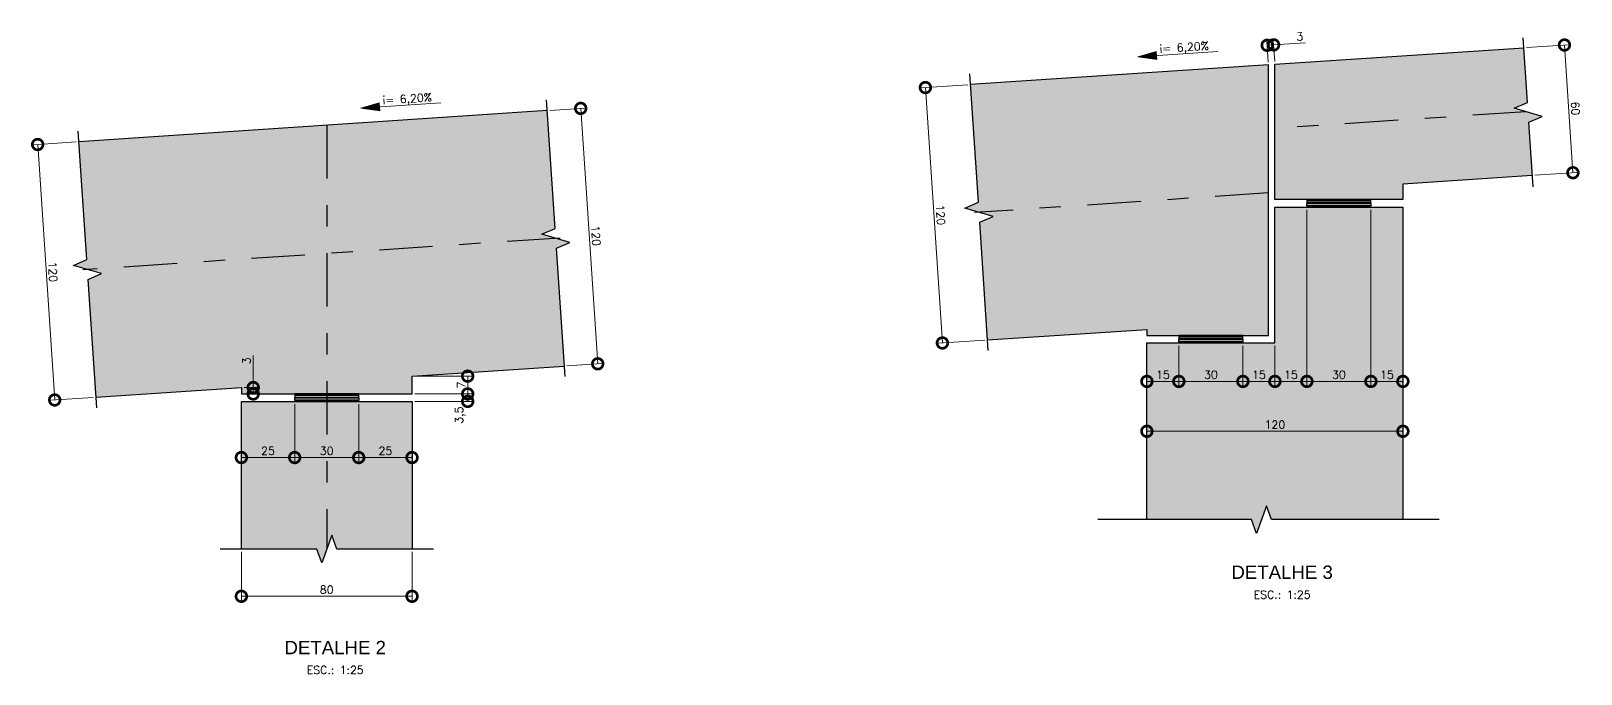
# Model space of a CAD drawing. Header units: metres. Extents: x 21 to 816, y 7 to 635.
# Drawn here: x 384.78 to 392.05, y 504.96 to 507.97 of the extents above; entities that cross this region are included whole.
import ezdxf
from ezdxf.enums import TextEntityAlignment as Align

# ---------------------------------------------------------------- set-up
doc = ezdxf.new("R2010")
doc.units = ezdxf.units.M
doc.header["$MEASUREMENT"] = 0
doc.linetypes.add('DASHDOT', pattern=[1, 0.5, -0.25, 0, -0.25])
for name, color, linetype in [('Projeto_aparelhos-aopio-det', 2, 'Continuous'), ('Projeto_linha-indicativa', 9, 'Continuous'), ('Projeto_solid-concreto', 252, 'Continuous'), ('Projeto_viaduto-det-eixo', 7, 'DASHDOT'), ('Projeto_viaduto-detalhe', 3, 'Continuous')]:
    doc.layers.add(name, color=color, linetype=linetype)
for name, color, linetype, lineweight in [('Projeto_linha-chamada', 8, 'Continuous', 9), ('Projeto_texto-explicativo', 2, 'Continuous', 20), ('Projeto_texto-título', 3, 'Continuous', 35), ('SIN_PLACA-DIMENSÃO', 2, 'Continuous', 5)]:
    doc.layers.add(name, color=color, linetype=linetype, lineweight=lineweight)
doc.styles.add('DIMENSÃO-TEXTO', font='romans.shx')
doc.styles.add('TEXTO-EXPLICATIVO', font='romans.shx')
doc.styles.add('TEXTO-TÍTULO', font='ARIAL.TTF')
doc.dimstyles.new('DIMENSÕES_1-25C', dxfattribs={"dimtxt": 0.0375, "dimasz": 0.1, "dimexe": 0.01875, "dimexo": 0.0125, "dimgap": 0.0125, "dimtad": 1, "dimdec": 0, "dimlfac": 100, "dimzin": 1, "dimtxsty": 'DIMENSÃO-TEXTO', "dimblk": 'DOTSMALL', "dimcen": 0.005, "dimclrd": 8, "dimclre": 8, "dimclrt": 256, "dimadec": 0, "dimazin": 0, "dimtfac": 1, "dimtdec": 0, "dimtmove": 0, "dimatfit": 3, "dimldrblk": 'DOTSMALL', "dimfxl": 0, "dimlwd": 5, "dimlwe": 5, "dimarcsym": 0})

# ---------------------------------------------------------------- blocks, each defined once
blk = doc.blocks.new('_DOTSMALL')
at = {"color": 0, "linetype": 'ByBlock', "const_width": 0.5}
blk.add_lwpolyline([(-0.0625, 0, 1), (0.0625, 0, 1)], format="xyb", close=True, dxfattribs=at)
blk = doc.blocks.new('*D28')
at = {"layer": 'DEFPOINTS', "color": 0}
for p in [(385.7681, 506.3006), (385.8237, 506.3006), (385.7681, 506.2706)]:
    blk.add_point(p, dxfattribs=at)
at = {"layer": 'SIN_PLACA-DIMENSÃO', "color": 8, "lineweight": 5}
for p, q in [((385.8237, 506.3006), (385.8237, 506.4506)), ((385.7806, 506.3006), (385.8425, 506.3006)), ((385.8237, 506.2706), (385.8237, 506.3006)), ((385.7806, 506.2706), (385.8425, 506.2706))]:
    blk.add_line(p, q, dxfattribs=at)
at = {"layer": 'SIN_PLACA-DIMENSÃO', "color": 8, "lineweight": 5, "xscale": 0.1, "yscale": 0.1, "zscale": 0.1}
for p, rotation in [((385.8237, 506.3006), 90), ((385.8237, 506.2706), 270)]:
    blk.add_blockref('_DOTSMALL', p, dxfattribs=dict(at, rotation=rotation))
at = {"layer": 'SIN_PLACA-DIMENSÃO', "insert": (385.7925, 506.4256), "char_height": 0.0375, "attachment_point": 5, "rotation": 90, "style": 'DIMENSÃO-TEXTO'}
blk.add_mtext('3', dxfattribs=at)
blk = doc.blocks.new('*D29')
at = {"layer": 'DEFPOINTS', "color": 0}
for p in [(385.7681, 505.5436), (386.5681, 505.5436), (386.5681, 505.3219)]:
    blk.add_point(p, dxfattribs=at)
at = {"layer": 'SIN_PLACA-DIMENSÃO', "color": 8, "lineweight": 5}
for p, q in [((385.7681, 505.5311), (385.7681, 505.3032)), ((386.5681, 505.5311), (386.5681, 505.3032)), ((385.7681, 505.3219), (386.5681, 505.3219))]:
    blk.add_line(p, q, dxfattribs=at)
at = {"layer": 'SIN_PLACA-DIMENSÃO', "color": 8, "lineweight": 5, "xscale": 0.1, "yscale": 0.1, "zscale": 0.1, "rotation": 180}
blk.add_blockref('_DOTSMALL', (385.7681, 505.3219), dxfattribs=at)
at = {"layer": 'SIN_PLACA-DIMENSÃO', "color": 8, "lineweight": 5, "xscale": 0.1, "yscale": 0.1, "zscale": 0.1}
blk.add_blockref('_DOTSMALL', (386.5681, 505.3219), dxfattribs=at)
at = {"layer": 'SIN_PLACA-DIMENSÃO', "insert": (386.1681, 505.3532), "char_height": 0.0375, "attachment_point": 5, "style": 'DIMENSÃO-TEXTO'}
blk.add_mtext('80', dxfattribs=at)
blk = doc.blocks.new('*D30')
at = {"layer": 'DEFPOINTS', "color": 0}
for p in [(386.0181, 506.2356), (386.3181, 506.2356), (386.0181, 505.9723)]:
    blk.add_point(p, dxfattribs=at)
at = {"layer": 'SIN_PLACA-DIMENSÃO', "color": 8, "lineweight": 5}
for p, q in [((386.0181, 506.2231), (386.0181, 505.9536)), ((386.3181, 506.2231), (386.3181, 505.9536)), ((386.3181, 505.9723), (386.0181, 505.9723))]:
    blk.add_line(p, q, dxfattribs=at)
at = {"layer": 'SIN_PLACA-DIMENSÃO', "color": 8, "lineweight": 5, "xscale": 0.1, "yscale": 0.1, "zscale": 0.1, "rotation": 180}
blk.add_blockref('_DOTSMALL', (386.0181, 505.9723), dxfattribs=at)
at = {"layer": 'SIN_PLACA-DIMENSÃO', "color": 8, "lineweight": 5, "xscale": 0.1, "yscale": 0.1, "zscale": 0.1}
blk.add_blockref('_DOTSMALL', (386.3181, 505.9723), dxfattribs=at)
at = {"layer": 'SIN_PLACA-DIMENSÃO', "insert": (386.1681, 506.0036), "char_height": 0.0375, "attachment_point": 5, "style": 'DIMENSÃO-TEXTO'}
blk.add_mtext('30', dxfattribs=at)
blk = doc.blocks.new('*D31')
at = {"layer": 'DEFPOINTS', "color": 0}
for p in [(386.0181, 506.2356), (385.7681, 505.9723), (385.7681, 505.9723)]:
    blk.add_point(p, dxfattribs=at)
at = {"layer": 'SIN_PLACA-DIMENSÃO', "color": 8, "lineweight": 5}
for p, q in [((386.0181, 506.2231), (386.0181, 505.9536)), ((385.7681, 505.9848), (385.7681, 505.9911)), ((386.0181, 505.9723), (385.7681, 505.9723))]:
    blk.add_line(p, q, dxfattribs=at)
at = {"layer": 'SIN_PLACA-DIMENSÃO', "color": 8, "lineweight": 5, "xscale": 0.1, "yscale": 0.1, "zscale": 0.1, "rotation": 180}
blk.add_blockref('_DOTSMALL', (385.7681, 505.9723), dxfattribs=at)
at = {"layer": 'SIN_PLACA-DIMENSÃO', "color": 8, "lineweight": 5, "xscale": 0.1, "yscale": 0.1, "zscale": 0.1}
blk.add_blockref('_DOTSMALL', (386.0181, 505.9723), dxfattribs=at)
at = {"layer": 'SIN_PLACA-DIMENSÃO', "insert": (385.8931, 506.0036), "char_height": 0.0375, "attachment_point": 5, "style": 'DIMENSÃO-TEXTO'}
blk.add_mtext('25', dxfattribs=at)
blk = doc.blocks.new('*D32')
at = {"layer": 'DEFPOINTS', "color": 0}
for p in [(386.3181, 505.9723), (386.5681, 505.9723), (386.5681, 505.9723)]:
    blk.add_point(p, dxfattribs=at)
at = {"layer": 'SIN_PLACA-DIMENSÃO', "color": 8, "lineweight": 5}
for p, q in [((386.3181, 505.9848), (386.3181, 505.9911)), ((386.3181, 505.9723), (386.5681, 505.9723)), ((386.5681, 505.9848), (386.5681, 505.9911))]:
    blk.add_line(p, q, dxfattribs=at)
at = {"layer": 'SIN_PLACA-DIMENSÃO', "color": 8, "lineweight": 5, "xscale": 0.1, "yscale": 0.1, "zscale": 0.1, "rotation": 180}
blk.add_blockref('_DOTSMALL', (386.3181, 505.9723), dxfattribs=at)
at = {"layer": 'SIN_PLACA-DIMENSÃO', "color": 8, "lineweight": 5, "xscale": 0.1, "yscale": 0.1, "zscale": 0.1}
blk.add_blockref('_DOTSMALL', (386.5681, 505.9723), dxfattribs=at)
at = {"layer": 'SIN_PLACA-DIMENSÃO', "insert": (386.4431, 506.0036), "char_height": 0.0375, "attachment_point": 5, "style": 'DIMENSÃO-TEXTO'}
blk.add_mtext('25', dxfattribs=at)
blk = doc.blocks.new('*D33')
at = {"layer": 'DEFPOINTS', "color": 0}
for p in [(386.5681, 506.3539), (386.8289, 506.3539), (386.5681, 506.2706)]:
    blk.add_point(p, dxfattribs=at)
at = {"layer": 'SIN_PLACA-DIMENSÃO', "color": 8, "lineweight": 5}
for p, q in [((386.5806, 506.3539), (386.8477, 506.3539)), ((386.8289, 506.2706), (386.8289, 506.3539)), ((386.5806, 506.2706), (386.8477, 506.2706))]:
    blk.add_line(p, q, dxfattribs=at)
at = {"layer": 'SIN_PLACA-DIMENSÃO', "color": 8, "lineweight": 5, "xscale": 0.1, "yscale": 0.1, "zscale": 0.1}
for p, rotation in [((386.8289, 506.3539), 90), ((386.8289, 506.2706), 270)]:
    blk.add_blockref('_DOTSMALL', p, dxfattribs=dict(at, rotation=rotation))
at = {"layer": 'SIN_PLACA-DIMENSÃO', "insert": (386.7977, 506.3122), "char_height": 0.0375, "attachment_point": 5, "rotation": 90, "style": 'DIMENSÃO-TEXTO'}
blk.add_mtext('7', dxfattribs=at)
blk = doc.blocks.new('*D34')
at = {"layer": 'DEFPOINTS', "color": 0}
for p in [(386.5681, 506.2706), (386.5681, 506.2356), (386.8289, 506.2356)]:
    blk.add_point(p, dxfattribs=at)
at = {"layer": 'SIN_PLACA-DIMENSÃO', "color": 8, "lineweight": 5}
for p, q in [((386.5806, 506.2706), (386.8477, 506.2706)), ((386.5806, 506.2356), (386.8477, 506.2356)), ((386.8289, 506.2706), (386.8289, 506.2356))]:
    blk.add_line(p, q, dxfattribs=at)
at = {"layer": 'SIN_PLACA-DIMENSÃO', "color": 8, "lineweight": 5, "xscale": 0.1, "yscale": 0.1, "zscale": 0.1}
for p, rotation in [((386.8289, 506.2706), 90), ((386.8289, 506.2356), 270)]:
    blk.add_blockref('_DOTSMALL', p, dxfattribs=dict(at, rotation=rotation))
at = {"layer": 'SIN_PLACA-DIMENSÃO', "insert": (386.7941, 506.1712), "char_height": 0.0375, "attachment_point": 5, "rotation": 90, "style": 'DIMENSÃO-TEXTO'}
blk.add_mtext('3,5', dxfattribs=at)
blk = doc.blocks.new('*D35')
at = {"layer": 'DEFPOINTS', "color": 0}
for p in [(387.3587, 507.6091), (387.202, 507.5987), (387.2817, 506.4014)]:
    blk.add_point(p, dxfattribs=at)
at = {"layer": 'SIN_PLACA-DIMENSÃO', "color": 8, "lineweight": 5}
for p, q in [((387.2145, 507.5995), (387.3774, 507.6104)), ((387.4384, 506.4118), (387.3587, 507.6091)), ((387.2942, 506.4022), (387.4571, 506.413))]:
    blk.add_line(p, q, dxfattribs=at)
at = {"layer": 'SIN_PLACA-DIMENSÃO', "color": 8, "lineweight": 5, "xscale": 0.1, "yscale": 0.1, "zscale": 0.1}
for p, rotation in [((387.3587, 507.6091), 93.80882002326338), ((387.4384, 506.4118), 273.8088200232634)]:
    blk.add_blockref('_DOTSMALL', p, dxfattribs=dict(at, rotation=rotation))
at = {"layer": 'SIN_PLACA-DIMENSÃO', "insert": (387.4297, 507.0125), "char_height": 0.0375, "attachment_point": 5, "rotation": 273.80882, "style": 'DIMENSÃO-TEXTO'}
blk.add_mtext('120', dxfattribs=at)
blk = doc.blocks.new('*D36')
at = {"layer": 'DEFPOINTS', "color": 0}
for p in [(389.1856, 507.7208), (389.2653, 506.5235), (389.0538, 506.5094)]:
    blk.add_point(p, dxfattribs=at)
at = {"layer": 'SIN_PLACA-DIMENSÃO', "color": 8, "lineweight": 5}
for p, q in [((389.1732, 507.72), (388.9554, 507.7055)), ((388.9741, 507.7067), (389.0538, 506.5094)), ((389.2529, 506.5226), (389.0351, 506.5081))]:
    blk.add_line(p, q, dxfattribs=at)
at = {"layer": 'SIN_PLACA-DIMENSÃO', "color": 8, "lineweight": 5, "xscale": 0.1, "yscale": 0.1, "zscale": 0.1}
for p, rotation in [((388.9741, 507.7067), 93.80882002326571), ((389.0538, 506.5094), 273.8088200232658)]:
    blk.add_blockref('_DOTSMALL', p, dxfattribs=dict(at, rotation=rotation))
at = {"layer": 'SIN_PLACA-DIMENSÃO', "insert": (389.0451, 507.1101), "char_height": 0.0375, "attachment_point": 5, "rotation": 273.80882, "style": 'DIMENSÃO-TEXTO'}
blk.add_mtext('120', dxfattribs=at)
blk = doc.blocks.new('*D38')
at = {"layer": 'DEFPOINTS', "color": 0}
for p in [(384.8134, 507.4397), (385.007, 507.4526), (385.0867, 506.2552)]:
    blk.add_point(p, dxfattribs=at)
at = {"layer": 'SIN_PLACA-DIMENSÃO', "color": 8, "lineweight": 5}
for p, q in [((384.9945, 507.4518), (384.7947, 507.4384)), ((384.8931, 506.2423), (384.8134, 507.4397)), ((385.0742, 506.2544), (384.8744, 506.2411))]:
    blk.add_line(p, q, dxfattribs=at)
at = {"layer": 'SIN_PLACA-DIMENSÃO', "color": 8, "lineweight": 5, "xscale": 0.1, "yscale": 0.1, "zscale": 0.1}
for p, rotation in [((384.8134, 507.4397), 93.80882002326318), ((384.8931, 506.2423), 273.8088200232631)]:
    blk.add_blockref('_DOTSMALL', p, dxfattribs=dict(at, rotation=rotation))
at = {"layer": 'SIN_PLACA-DIMENSÃO', "insert": (384.8844, 506.8431), "char_height": 0.0375, "attachment_point": 5, "rotation": 273.80882, "style": 'DIMENSÃO-TEXTO'}
blk.add_mtext('120', dxfattribs=at)
blk = doc.blocks.new('*D39')
at = {"layer": 'DEFPOINTS', "color": 0}
for p in [(390.1623, 506.5094), (390.4623, 506.5094), (390.1623, 506.3292)]:
    blk.add_point(p, dxfattribs=at)
at = {"layer": 'SIN_PLACA-DIMENSÃO', "color": 8, "lineweight": 5}
for p, q in [((390.1623, 506.4969), (390.1623, 506.3105)), ((390.4623, 506.4969), (390.4623, 506.3105)), ((390.4623, 506.3292), (390.1623, 506.3292))]:
    blk.add_line(p, q, dxfattribs=at)
at = {"layer": 'SIN_PLACA-DIMENSÃO', "color": 8, "lineweight": 5, "xscale": 0.1, "yscale": 0.1, "zscale": 0.1, "rotation": 180}
blk.add_blockref('_DOTSMALL', (390.1623, 506.3292), dxfattribs=at)
at = {"layer": 'SIN_PLACA-DIMENSÃO', "color": 8, "lineweight": 5, "xscale": 0.1, "yscale": 0.1, "zscale": 0.1}
blk.add_blockref('_DOTSMALL', (390.4623, 506.3292), dxfattribs=at)
at = {"layer": 'SIN_PLACA-DIMENSÃO', "insert": (390.3123, 506.3605), "char_height": 0.0375, "attachment_point": 5, "style": 'DIMENSÃO-TEXTO'}
blk.add_mtext('30', dxfattribs=at)
blk = doc.blocks.new('*D40')
at = {"layer": 'DEFPOINTS', "color": 0}
for p in [(390.1623, 506.5094), (390.0123, 506.3292), (390.0123, 506.3292)]:
    blk.add_point(p, dxfattribs=at)
at = {"layer": 'SIN_PLACA-DIMENSÃO', "color": 8, "lineweight": 5}
for p, q in [((390.1623, 506.4969), (390.1623, 506.3105)), ((390.1623, 506.3292), (390.0123, 506.3292)), ((390.0123, 506.3167), (390.0123, 506.3105))]:
    blk.add_line(p, q, dxfattribs=at)
at = {"layer": 'SIN_PLACA-DIMENSÃO', "color": 8, "lineweight": 5, "xscale": 0.1, "yscale": 0.1, "zscale": 0.1, "rotation": 180}
blk.add_blockref('_DOTSMALL', (390.0123, 506.3292), dxfattribs=at)
at = {"layer": 'SIN_PLACA-DIMENSÃO', "color": 8, "lineweight": 5, "xscale": 0.1, "yscale": 0.1, "zscale": 0.1}
blk.add_blockref('_DOTSMALL', (390.1623, 506.3292), dxfattribs=at)
at = {"layer": 'SIN_PLACA-DIMENSÃO', "insert": (390.0873, 506.3605), "char_height": 0.0375, "attachment_point": 5, "style": 'DIMENSÃO-TEXTO'}
blk.add_mtext('15', dxfattribs=at)
blk = doc.blocks.new('*D41')
at = {"layer": 'DEFPOINTS', "color": 0}
for p in [(390.4623, 506.5094), (390.6123, 506.5094), (390.6123, 506.3292)]:
    blk.add_point(p, dxfattribs=at)
at = {"layer": 'SIN_PLACA-DIMENSÃO', "color": 8, "lineweight": 5}
for p, q in [((390.4623, 506.4969), (390.4623, 506.3105)), ((390.6123, 506.4969), (390.6123, 506.3105)), ((390.4623, 506.3292), (390.6123, 506.3292))]:
    blk.add_line(p, q, dxfattribs=at)
at = {"layer": 'SIN_PLACA-DIMENSÃO', "color": 8, "lineweight": 5, "xscale": 0.1, "yscale": 0.1, "zscale": 0.1, "rotation": 180}
blk.add_blockref('_DOTSMALL', (390.4623, 506.3292), dxfattribs=at)
at = {"layer": 'SIN_PLACA-DIMENSÃO', "color": 8, "lineweight": 5, "xscale": 0.1, "yscale": 0.1, "zscale": 0.1}
blk.add_blockref('_DOTSMALL', (390.6123, 506.3292), dxfattribs=at)
at = {"layer": 'SIN_PLACA-DIMENSÃO', "insert": (390.5373, 506.3605), "char_height": 0.0375, "attachment_point": 5, "style": 'DIMENSÃO-TEXTO'}
blk.add_mtext('15', dxfattribs=at)
blk = doc.blocks.new('*D42')
at = {"layer": 'DEFPOINTS', "color": 0}
for p in [(390.6062, 507.9068), (390.5823, 507.8138), (390.6123, 507.8158)]:
    blk.add_point(p, dxfattribs=at)
at = {"layer": 'SIN_PLACA-DIMENSÃO', "color": 8, "lineweight": 5}
for p, q in [((390.5815, 507.8263), (390.575, 507.9236)), ((390.5762, 507.9048), (390.6062, 507.9068)), ((390.6115, 507.8283), (390.605, 507.9255)), ((390.6062, 507.9068), (390.7559, 507.9168))]:
    blk.add_line(p, q, dxfattribs=at)
at = {"layer": 'SIN_PLACA-DIMENSÃO', "color": 8, "lineweight": 5, "xscale": 0.1, "yscale": 0.1, "zscale": 0.1}
for p, rotation in [((390.5762, 507.9048), 183.8088200231358), ((390.6062, 507.9068), 3.808820023135846)]:
    blk.add_blockref('_DOTSMALL', p, dxfattribs=dict(at, rotation=rotation))
at = {"layer": 'SIN_PLACA-DIMENSÃO', "insert": (390.7289, 507.9463), "char_height": 0.0375, "attachment_point": 5, "rotation": 3.80882, "style": 'DIMENSÃO-TEXTO'}
blk.add_mtext('3', dxfattribs=at)
blk = doc.blocks.new('*D43')
at = {"layer": 'DEFPOINTS', "color": 0}
for p in [(390.7623, 507.1468), (390.6123, 506.5094), (390.7623, 506.3292)]:
    blk.add_point(p, dxfattribs=at)
at = {"layer": 'SIN_PLACA-DIMENSÃO', "color": 8, "lineweight": 5}
for p, q in [((390.7623, 507.1343), (390.7623, 506.3105)), ((390.6123, 506.4969), (390.6123, 506.3105)), ((390.6123, 506.3292), (390.7623, 506.3292))]:
    blk.add_line(p, q, dxfattribs=at)
at = {"layer": 'SIN_PLACA-DIMENSÃO', "color": 8, "lineweight": 5, "xscale": 0.1, "yscale": 0.1, "zscale": 0.1, "rotation": 180}
blk.add_blockref('_DOTSMALL', (390.6123, 506.3292), dxfattribs=at)
at = {"layer": 'SIN_PLACA-DIMENSÃO', "color": 8, "lineweight": 5, "xscale": 0.1, "yscale": 0.1, "zscale": 0.1}
blk.add_blockref('_DOTSMALL', (390.7623, 506.3292), dxfattribs=at)
at = {"layer": 'SIN_PLACA-DIMENSÃO', "insert": (390.6873, 506.3605), "char_height": 0.0375, "attachment_point": 5, "style": 'DIMENSÃO-TEXTO'}
blk.add_mtext('15', dxfattribs=at)
blk = doc.blocks.new('*D44')
at = {"layer": 'DEFPOINTS', "color": 0}
for p in [(390.7623, 507.1468), (391.0623, 507.1468), (391.0623, 506.3292)]:
    blk.add_point(p, dxfattribs=at)
at = {"layer": 'SIN_PLACA-DIMENSÃO', "color": 8, "lineweight": 5}
for p, q in [((390.7623, 507.1343), (390.7623, 506.3105)), ((391.0623, 507.1343), (391.0623, 506.3105)), ((390.7623, 506.3292), (391.0623, 506.3292))]:
    blk.add_line(p, q, dxfattribs=at)
at = {"layer": 'SIN_PLACA-DIMENSÃO', "color": 8, "lineweight": 5, "xscale": 0.1, "yscale": 0.1, "zscale": 0.1, "rotation": 180}
blk.add_blockref('_DOTSMALL', (390.7623, 506.3292), dxfattribs=at)
at = {"layer": 'SIN_PLACA-DIMENSÃO', "color": 8, "lineweight": 5, "xscale": 0.1, "yscale": 0.1, "zscale": 0.1}
blk.add_blockref('_DOTSMALL', (391.0623, 506.3292), dxfattribs=at)
at = {"layer": 'SIN_PLACA-DIMENSÃO', "insert": (390.9123, 506.3605), "char_height": 0.0375, "attachment_point": 5, "style": 'DIMENSÃO-TEXTO'}
blk.add_mtext('30', dxfattribs=at)
blk = doc.blocks.new('*D45')
at = {"layer": 'DEFPOINTS', "color": 0}
for p in [(391.0623, 507.1468), (391.2123, 506.3292), (391.2123, 506.3292)]:
    blk.add_point(p, dxfattribs=at)
at = {"layer": 'SIN_PLACA-DIMENSÃO', "color": 8, "lineweight": 5}
for p, q in [((391.0623, 507.1343), (391.0623, 506.3105)), ((391.0623, 506.3292), (391.2123, 506.3292)), ((391.2123, 506.3417), (391.2123, 506.348))]:
    blk.add_line(p, q, dxfattribs=at)
at = {"layer": 'SIN_PLACA-DIMENSÃO', "color": 8, "lineweight": 5, "xscale": 0.1, "yscale": 0.1, "zscale": 0.1, "rotation": 180}
blk.add_blockref('_DOTSMALL', (391.0623, 506.3292), dxfattribs=at)
at = {"layer": 'SIN_PLACA-DIMENSÃO', "color": 8, "lineweight": 5, "xscale": 0.1, "yscale": 0.1, "zscale": 0.1}
blk.add_blockref('_DOTSMALL', (391.2123, 506.3292), dxfattribs=at)
at = {"layer": 'SIN_PLACA-DIMENSÃO', "insert": (391.1373, 506.3605), "char_height": 0.0375, "attachment_point": 5, "style": 'DIMENSÃO-TEXTO'}
blk.add_mtext('15', dxfattribs=at)
blk = doc.blocks.new('*D46')
at = {"layer": 'DEFPOINTS', "color": 0}
for p in [(390.0123, 506.0955), (391.2123, 506.0955), (391.2123, 506.0955)]:
    blk.add_point(p, dxfattribs=at)
at = {"layer": 'SIN_PLACA-DIMENSÃO', "color": 8, "lineweight": 5}
for p, q in [((390.0123, 506.0955), (391.2123, 506.0955)), ((390.0123, 506.083), (390.0123, 506.0767)), ((391.2123, 506.108), (391.2123, 506.1142))]:
    blk.add_line(p, q, dxfattribs=at)
at = {"layer": 'SIN_PLACA-DIMENSÃO', "color": 8, "lineweight": 5, "xscale": 0.1, "yscale": 0.1, "zscale": 0.1, "rotation": 180}
blk.add_blockref('_DOTSMALL', (390.0123, 506.0955), dxfattribs=at)
at = {"layer": 'SIN_PLACA-DIMENSÃO', "color": 8, "lineweight": 5, "xscale": 0.1, "yscale": 0.1, "zscale": 0.1}
blk.add_blockref('_DOTSMALL', (391.2123, 506.0955), dxfattribs=at)
at = {"layer": 'SIN_PLACA-DIMENSÃO', "insert": (390.6123, 506.1267), "char_height": 0.0375, "attachment_point": 5, "style": 'DIMENSÃO-TEXTO'}
blk.add_mtext('120', dxfattribs=at)
blk = doc.blocks.new('*D47')
at = {"layer": 'DEFPOINTS', "color": 0}
for p in [(391.7788, 507.8934), (391.9695, 507.9061), (391.8186, 507.2948)]:
    blk.add_point(p, dxfattribs=at)
at = {"layer": 'SIN_PLACA-DIMENSÃO', "color": 8, "lineweight": 5}
for p, q in [((391.7912, 507.8943), (391.9882, 507.9074)), ((392.0094, 507.3075), (391.9695, 507.9061)), ((391.8311, 507.2956), (392.0281, 507.3087))]:
    blk.add_line(p, q, dxfattribs=at)
at = {"layer": 'SIN_PLACA-DIMENSÃO', "color": 8, "lineweight": 5, "xscale": 0.1, "yscale": 0.1, "zscale": 0.1}
for p, rotation in [((391.9695, 507.9061), 93.80882002600775), ((392.0094, 507.3075), 273.8088200260078)]:
    blk.add_blockref('_DOTSMALL', p, dxfattribs=dict(at, rotation=rotation))
at = {"layer": 'SIN_PLACA-DIMENSÃO', "insert": (392.0206, 507.6089), "char_height": 0.0375, "attachment_point": 5, "rotation": 273.80882, "style": 'DIMENSÃO-TEXTO'}
blk.add_mtext('60', dxfattribs=at)

msp = doc.modelspace()

# ---------------------------------------------------------------- hatches: boundary and pattern name
at = {"layer": 'Projeto_linha-chamada'}
for points in [[(390.0562, 507.8758), (389.9699, 507.8513), (390.0587, 507.8384)], [(386.4145, 507.6344), (386.3282, 507.6099), (386.417, 507.597)]]:
    msp.add_hatch(color=256, dxfattribs=at).paths.add_polyline_path(points)
at = {"layer": 'Projeto_solid-concreto'}
h = msp.add_hatch(color=256, dxfattribs=at)
h.paths.add_polyline_path([(391.802, 507.5438), (391.8647, 507.5715), (391.7889, 507.5935), (390.6123, 507.5151), (390.6123, 507.1818), (391.2123, 507.1818), (391.2123, 507.2544), (391.8186, 507.2948)])
h.paths.add_polyline_path([(391.7788, 507.8934), (390.6123, 507.8158), (390.6123, 507.5151), (391.7889, 507.5935), (391.7331, 507.6097), (391.7958, 507.6373)])
h = msp.add_hatch(color=256, dxfattribs=at)
h.paths.add_polyline_path([(390.5823, 507.2125), (389.2255, 507.1221), (389.2913, 507.103), (389.2286, 507.0754), (389.2653, 506.5235), (390.0123, 506.5732), (390.0123, 506.5444), (390.5823, 506.5444)])
h.paths.add_polyline_path([(390.5823, 507.8138), (389.1856, 507.7208), (389.2224, 507.1689), (389.1597, 507.1412), (389.2255, 507.1221), (390.5823, 507.2125)])
h = msp.add_hatch(color=256, dxfattribs=at)
h.paths.add_polyline_path([(386.1681, 506.9286), (385.0469, 506.8539), (385.1127, 506.8348), (385.05, 506.8071), (385.0867, 506.2552), (385.7681, 506.3006), (385.7681, 506.2706), (386.1681, 506.2706)])
h.paths.add_polyline_path([(387.245, 506.9533), (387.3077, 506.9809), (387.2419, 507), (386.1681, 506.9286), (386.1681, 506.2706), (386.3181, 506.2706), (386.5681, 506.2706), (386.5681, 506.3539), (387.2817, 506.4014)])
h.paths.add_polyline_path([(387.202, 507.5987), (386.1681, 507.5299), (386.1681, 506.9286), (387.2419, 507), (387.1761, 507.0191), (387.2388, 507.0468)])
h.paths.add_polyline_path([(386.1681, 507.5299), (385.007, 507.4526), (385.0437, 506.9007), (384.981, 506.873), (385.0469, 506.8539), (386.1681, 506.9286)])
msp.add_hatch(color=256, dxfattribs=at).paths.add_polyline_path([(391.2123, 507.1468), (390.6123, 507.1468), (390.6123, 506.5094), (390.0123, 506.5094), (390.0123, 505.6815), (390.5024, 505.6815), (390.5258, 505.6171), (390.5727, 505.7459), (390.5961, 505.6815), (391.2123, 505.6815)])
h = msp.add_hatch(color=256, dxfattribs=at)
h.paths.add_polyline_path([(386.1681, 506.2356), (386.0181, 506.2356), (385.7681, 506.2356), (385.7681, 505.5436), (386.1212, 505.5436), (386.1446, 505.4792), (386.1681, 505.5436)])
h.paths.add_polyline_path([(386.5681, 506.2356), (386.1681, 506.2356), (386.1681, 505.5436), (386.1915, 505.608), (386.215, 505.5436), (386.5681, 505.5436)])

# ---------------------------------------------------------------- linework, layer by layer
at = {"layer": 'Projeto_aparelhos-aopio-det'}
for p, q in [((391.0623, 507.1818), (390.7623, 507.1818)), ((390.7623, 507.1818), (390.7623, 507.1788)), ((391.0623, 507.1788), (390.7623, 507.1788)), ((390.7623, 507.1788), (390.7623, 507.1758)), ((390.7623, 507.1788), (391.0623, 507.1788)), ((391.0623, 507.1758), (390.7623, 507.1758)), ((390.7623, 507.1758), (391.0623, 507.1758)), ((390.7623, 507.1758), (390.7623, 507.1658)), ((391.0623, 507.1658), (390.7623, 507.1658)), ((390.7623, 507.1658), (390.7623, 507.1628)), ((390.7623, 507.1658), (391.0623, 507.1658)), ((391.0623, 507.1788), (391.0623, 507.1818)), ((391.0623, 507.1758), (391.0623, 507.1788)), ((391.0623, 507.1658), (391.0623, 507.1758)), ((391.0623, 507.1628), (391.0623, 507.1658)), ((390.7623, 507.1628), (391.0623, 507.1628)), ((390.7623, 507.1628), (391.0623, 507.1628)), ((390.7623, 507.1528), (390.7623, 507.1628)), ((391.0623, 507.1528), (390.7623, 507.1528)), ((391.0623, 507.1528), (390.7623, 507.1528)), ((390.7623, 507.1528), (390.7623, 507.1498)), ((391.0623, 507.1498), (390.7623, 507.1498)), ((390.7623, 507.1498), (390.7623, 507.1468)), ((390.7623, 507.1498), (391.0623, 507.1498)), ((390.7623, 507.1468), (391.0623, 507.1468)), ((391.0623, 507.1628), (391.0623, 507.1528)), ((391.0623, 507.1498), (391.0623, 507.1528)), ((391.0623, 507.1468), (391.0623, 507.1498)), ((390.4623, 506.5444), (390.1623, 506.5444)), ((390.1623, 506.5444), (390.1623, 506.5414)), ((390.4623, 506.5414), (390.1623, 506.5414)), ((390.1623, 506.5414), (390.1623, 506.5384)), ((390.1623, 506.5414), (390.4623, 506.5414)), ((390.4623, 506.5384), (390.1623, 506.5384)), ((390.1623, 506.5384), (390.4623, 506.5384)), ((390.1623, 506.5384), (390.1623, 506.5284)), ((390.4623, 506.5284), (390.1623, 506.5284)), ((390.1623, 506.5284), (390.1623, 506.5254)), ((390.1623, 506.5284), (390.4623, 506.5284)), ((390.1623, 506.5254), (390.4623, 506.5254)), ((390.1623, 506.5254), (390.4623, 506.5254)), ((390.1623, 506.5154), (390.1623, 506.5254)), ((390.4623, 506.5154), (390.1623, 506.5154)), ((390.4623, 506.5154), (390.1623, 506.5154)), ((390.1623, 506.5154), (390.1623, 506.5124)), ((390.4623, 506.5124), (390.1623, 506.5124)), ((390.1623, 506.5124), (390.1623, 506.5094)), ((390.1623, 506.5124), (390.4623, 506.5124)), ((390.4623, 506.5414), (390.4623, 506.5444)), ((390.4623, 506.5384), (390.4623, 506.5414)), ((390.4623, 506.5284), (390.4623, 506.5384)), ((390.4623, 506.5254), (390.4623, 506.5284)), ((390.4623, 506.5254), (390.4623, 506.5154)), ((390.4623, 506.5124), (390.4623, 506.5154)), ((390.4623, 506.5094), (390.4623, 506.5124)), ((390.1623, 506.5094), (390.4623, 506.5094)), ((386.3181, 506.2706), (386.0181, 506.2706)), ((386.0181, 506.2706), (386.0181, 506.2676)), ((386.3181, 506.2676), (386.0181, 506.2676)), ((386.0181, 506.2676), (386.0181, 506.2646)), ((386.0181, 506.2676), (386.3181, 506.2676)), ((386.3181, 506.2646), (386.0181, 506.2646)), ((386.0181, 506.2646), (386.3181, 506.2646)), ((386.0181, 506.2646), (386.0181, 506.2546)), ((386.3181, 506.2546), (386.0181, 506.2546)), ((386.0181, 506.2546), (386.0181, 506.2516)), ((386.0181, 506.2546), (386.3181, 506.2546)), ((386.0181, 506.2516), (386.3181, 506.2516)), ((386.0181, 506.2516), (386.3181, 506.2516)), ((386.0181, 506.2416), (386.0181, 506.2516)), ((386.3181, 506.2416), (386.0181, 506.2416)), ((386.3181, 506.2416), (386.0181, 506.2416)), ((386.0181, 506.2416), (386.0181, 506.2386)), ((386.3181, 506.2386), (386.0181, 506.2386)), ((386.0181, 506.2386), (386.0181, 506.2356)), ((386.0181, 506.2386), (386.3181, 506.2386)), ((386.0181, 506.2356), (386.3181, 506.2356)), ((386.3181, 506.2676), (386.3181, 506.2706)), ((386.3181, 506.2646), (386.3181, 506.2676)), ((386.3181, 506.2546), (386.3181, 506.2646)), ((386.3181, 506.2516), (386.3181, 506.2546)), ((386.3181, 506.2516), (386.3181, 506.2416)), ((386.3181, 506.2386), (386.3181, 506.2416)), ((386.3181, 506.2356), (386.3181, 506.2386))]:
    msp.add_line(p, q, dxfattribs=at)
at = {"layer": 'Projeto_linha-chamada'}
for points in [[(389.9699, 507.8513), (390.3443, 507.8762)], [(386.3282, 507.6099), (386.7026, 507.6348)]]:
    msp.add_lwpolyline(points, dxfattribs=at)
for points in [[(390.0562, 507.8758), (389.9699, 507.8513), (390.0587, 507.8384)], [(386.4145, 507.6344), (386.3282, 507.6099), (386.417, 507.597)]]:
    msp.add_lwpolyline(points, close=True, dxfattribs=at)
at = {"layer": 'Projeto_linha-indicativa', "ltscale": 0.025}
for points in [[(391.8222, 507.2413), (391.802, 507.5438), (391.8647, 507.5715), (391.7331, 507.6097), (391.7958, 507.6373), (391.7757, 507.9398)], [(389.2687, 506.4736), (389.2286, 507.0754), (389.2913, 507.103), (389.1597, 507.1412), (389.2224, 507.1689), (389.1823, 507.7707)], [(387.2851, 506.3515), (387.245, 506.9533), (387.3077, 506.9809), (387.1761, 507.0191), (387.2388, 507.0468), (387.1987, 507.6486)], [(385.09, 506.2053), (385.05, 506.8071), (385.1127, 506.8348), (384.981, 506.873), (385.0437, 506.9007), (385.0037, 507.5025)], [(391.3823, 505.6815), (390.5961, 505.6815), (390.5727, 505.7459), (390.5258, 505.6171), (390.5024, 505.6815), (389.7823, 505.6815)], [(386.6681, 505.5436), (386.215, 505.5436), (386.1915, 505.608), (386.1446, 505.4792), (386.1212, 505.5436), (385.6681, 505.5436)]]:
    msp.add_lwpolyline(points, dxfattribs=at)
at = {"layer": 'Projeto_viaduto-det-eixo', "ltscale": 0.5}
for points in [[(386.1681, 507.5299), (386.1681, 505.5436)], [(391.7889, 507.5935), (390.6123, 507.5151)], [(390.5823, 507.2125), (389.2044, 507.1207)], [(387.263, 507.0014), (385.0257, 506.8525)]]:
    msp.add_lwpolyline(points, dxfattribs=at)
at = {"layer": 'Projeto_viaduto-detalhe'}
for p, q in [((390.6123, 506.5094), (390.6123, 507.1468)), ((390.6123, 507.1468), (391.2123, 507.1468)), ((391.2123, 507.1468), (391.2123, 505.6815)), ((390.0123, 505.6815), (390.0123, 506.5094)), ((390.0123, 506.5094), (390.6123, 506.5094))]:
    msp.add_line(p, q, dxfattribs=at)
for points in [[(391.8186, 507.2948), (391.2123, 507.2544), (391.2123, 507.1818), (390.6123, 507.1818), (390.6123, 507.8158), (391.7788, 507.8934)], [(389.2653, 506.5235), (390.0123, 506.5732), (390.0123, 506.5444), (390.5823, 506.5444), (390.5823, 507.8138), (389.1856, 507.7208)], [(387.202, 507.5987), (385.007, 507.4526)], [(385.0867, 506.2552), (385.7681, 506.3006), (385.7681, 506.2706), (386.5681, 506.2706), (386.5681, 506.3539), (387.2817, 506.4014)], [(385.7681, 505.5436), (385.7681, 506.2356), (386.5681, 506.2356), (386.5681, 505.5436)]]:
    msp.add_lwpolyline(points, dxfattribs=at)

# ---------------------------------------------------------------- texts
at = {"layer": 'Projeto_texto-explicativo', "style": 'TEXTO-EXPLICATIVO'}
for p in [(390.0738, 507.8582), (386.4321, 507.6168)]:
    msp.add_text('i= 6,20%%%', height=0.0375, rotation=3.80882, dxfattribs=at).set_placement(p, align=Align.BOTTOM_LEFT)
for p in [(390.6462, 505.3296), (386.208, 504.9765)]:
    msp.add_text('ESC.: 1:25', height=0.0375, dxfattribs=at).set_placement(p, align=Align.MIDDLE_CENTER)
at = {"layer": 'Projeto_texto-título', "style": 'TEXTO-TÍTULO'}
for s, p in [('DETALHE 3', (390.6462, 505.4348)), ('DETALHE 2', (386.208, 505.0817))]:
    msp.add_text(s, height=0.0625, dxfattribs=at).set_placement(p, align=Align.MIDDLE_CENTER)

# ---------------------------------------------------------------- dimensions: what is measured, and where the dimension line sits
at = {"layer": 'SIN_PLACA-DIMENSÃO'}
for p1, p2, distance, picture, middle in [((390.5823, 507.8138), (390.6123, 507.8158), 0.0913, '*D42', (390.7289, 507.9463)), ((391.8186, 507.2948), (391.7788, 507.8934), -0.1912, '*D47', (392.0206, 507.6089)), ((389.1856, 507.7208), (389.2653, 506.5235), -0.212, '*D36', (389.0451, 507.1101)), ((387.2817, 506.4014), (387.202, 507.5987), -0.157, '*D35', (387.4297, 507.0125)), ((385.0867, 506.2552), (385.007, 507.4526), 0.1941, '*D38', (384.8844, 506.8431))]:
    dim = msp.add_aligned_dim(p1=p1, p2=p2, distance=distance, dimstyle='DIMENSÕES_1-25C', dxfattribs=at)
    dim.commit()
    dim.dimension.update_dxf_attribs({"geometry": picture, "text_midpoint": middle})
for base, p1, p2, picture, middle in [((390.7623, 506.3292), (390.6123, 506.5094), (390.7623, 507.1468), '*D43', (390.6873, 506.3605)), ((391.0623, 506.3292), (390.7623, 507.1468), (391.0623, 507.1468), '*D44', (390.9123, 506.3605)), ((391.2123, 506.3292), (391.0623, 507.1468), (391.2123, 506.3292), '*D45', (391.1373, 506.3605)), ((390.0123, 506.3292), (390.1623, 506.5094), (390.0123, 506.3292), '*D40', (390.0873, 506.3605)), ((390.6123, 506.3292), (390.4623, 506.5094), (390.6123, 506.5094), '*D41', (390.5373, 506.3605)), ((385.7681, 505.9723), (386.0181, 506.2356), (385.7681, 505.9723), '*D31', (385.8931, 506.0036)), ((386.5681, 505.9723), (386.3181, 505.9723), (386.5681, 505.9723), '*D32', (386.4431, 506.0036))]:
    dim = msp.add_linear_dim(base=base, p1=p1, p2=p2, dimstyle='DIMENSÕES_1-25C', override={"dimtmove": 1}, dxfattribs=at)
    dim.commit()
    dim.dimension.update_dxf_attribs({"geometry": picture, "text_midpoint": middle})
dim = msp.add_linear_dim(base=(385.8237, 506.3006), p1=(385.7681, 506.2706), p2=(385.7681, 506.3006), angle=90, dimstyle='DIMENSÕES_1-25C', dxfattribs=at)
dim.commit()
dim.dimension.update_dxf_attribs({"geometry": '*D28', "text_midpoint": (385.7925, 506.4256)})
for base, p1, p2, picture, middle in [((390.1623, 506.3292), (390.4623, 506.5094), (390.1623, 506.5094), '*D39', (390.3123, 506.3605)), ((386.0181, 505.9723), (386.3181, 506.2356), (386.0181, 506.2356), '*D30', (386.1681, 506.0036)), ((391.2123, 506.0955), (390.0123, 506.0955), (391.2123, 506.0955), '*D46', (390.6123, 506.1267)), ((386.5681, 505.3219), (385.7681, 505.5436), (386.5681, 505.5436), '*D29', (386.1681, 505.3532))]:
    dim = msp.add_linear_dim(base=base, p1=p1, p2=p2, dimstyle='DIMENSÕES_1-25C', dxfattribs=at)
    dim.commit()
    dim.dimension.update_dxf_attribs({"geometry": picture, "text_midpoint": middle})
dim = msp.add_linear_dim(base=(386.8289, 506.3539), p1=(386.5681, 506.2706), p2=(386.5681, 506.3539), angle=90, text='7', dimstyle='DIMENSÕES_1-25C', dxfattribs=at)
dim.commit()
dim.dimension.update_dxf_attribs({"geometry": '*D33', "text_midpoint": (386.7977, 506.3122)})
dim = msp.add_linear_dim(base=(386.8289, 506.2356), p1=(386.5681, 506.2706), p2=(386.5681, 506.2356), angle=90, dimstyle='DIMENSÕES_1-25C', override={"dimdec": 1, "dimtmove": 1}, dxfattribs=at)
dim.commit()
dim.dimension.update_dxf_attribs({"geometry": '*D34', "text_midpoint": (386.8289, 506.1712), "dimtype": 160})

doc.saveas('drawing.dxf')
